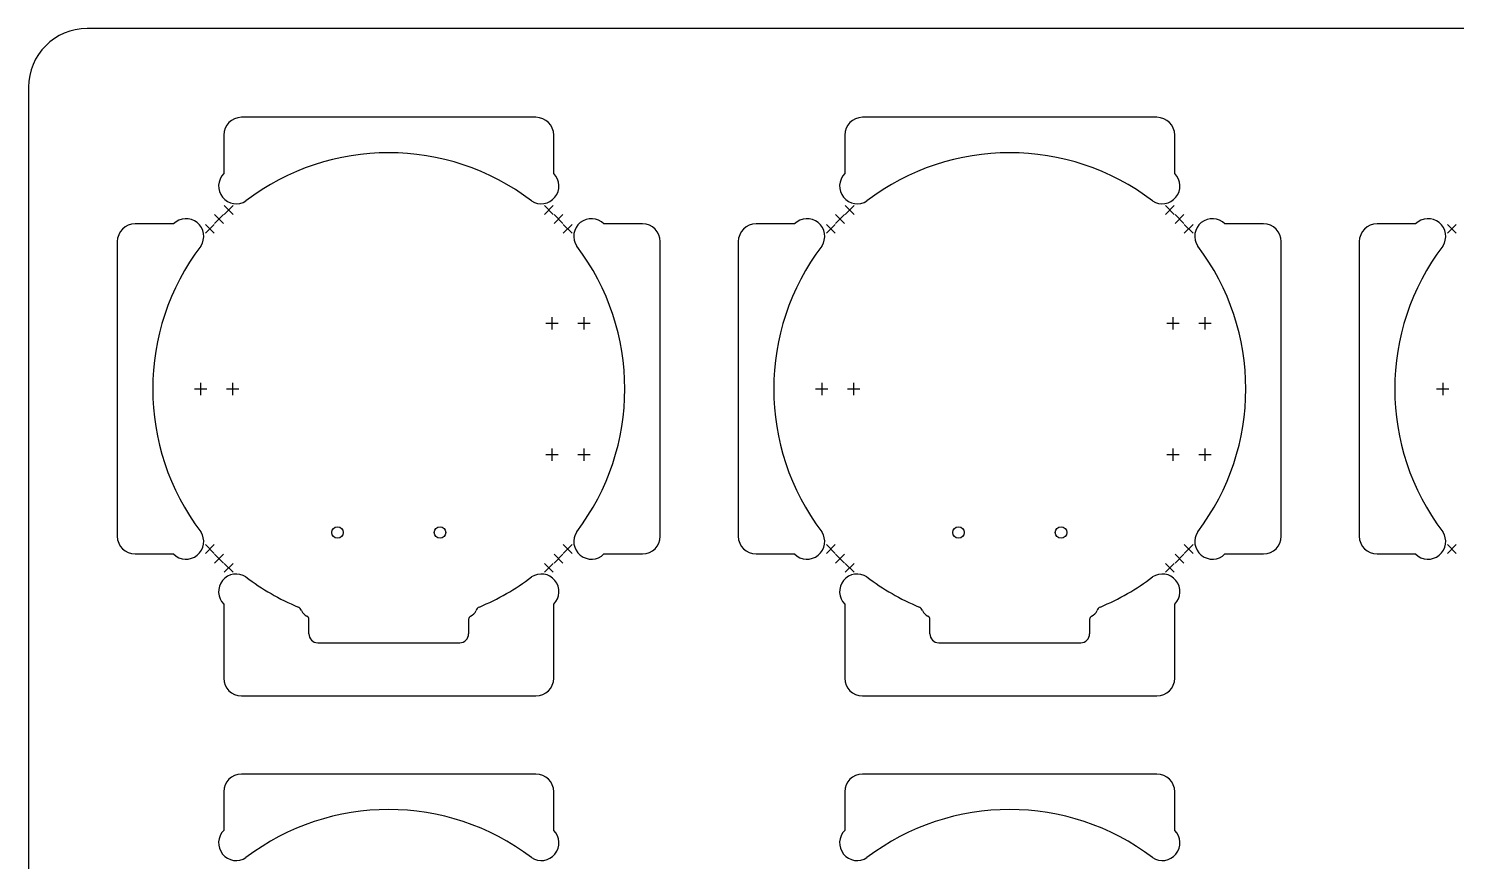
# Model space of a CAD drawing. Extents: x 19 to 200, y -111 to -20.
# Drawn here: x 19.7 to 100.2, y -66.6 to -19.7 of the extents above; entities that cross this region are included whole.
import ezdxf

# ---------------------------------------------------------------- set-up
doc = ezdxf.new("R2010")
doc.units = 0
doc.layers.add('BLACK', color=7, linetype='CONTINUOUS')

msp = doc.modelspace()

# ---------------------------------------------------------------- linework, layer by layer
at = {"layer": 'BLACK', "linetype": 'CONTINUOUS'}
for p, q in [((197, -19.7), (23, -19.7)), ((19.7, -23), (19.7, -94)), ((48.298, -24.7), (31.702, -24.7)), ((83.298, -24.7), (66.702, -24.7)), ((30.702, -25.7), (30.700429, -27.872002)), ((49.299571, -27.872002), (49.298, -25.7)), ((65.702, -25.7), (65.700429, -27.872002)), ((84.299571, -27.872002), (84.298, -25.7)), ((30.729949, -29.669289), (31.229949, -30.169289)), ((31.229949, -29.669289), (30.729949, -30.169289)), ((48.770051, -29.669289), (49.270051, -30.169289)), ((49.270051, -29.669289), (48.770051, -30.169289)), ((65.729949, -29.669289), (66.229949, -30.169289)), ((66.229949, -29.669289), (65.729949, -30.169289)), ((83.770051, -29.669289), (84.270051, -30.169289)), ((84.270051, -29.669289), (83.770051, -30.169289)), ((30.181942, -30.181942), (30.681942, -30.681942)), ((30.681942, -30.181942), (30.181942, -30.681942)), ((49.318058, -30.181942), (49.818058, -30.681942)), ((49.818058, -30.181942), (49.318058, -30.681942)), ((65.181942, -30.181942), (65.681942, -30.681942)), ((65.681942, -30.181942), (65.181942, -30.681942)), ((84.318058, -30.181942), (84.818058, -30.681942)), ((84.818058, -30.181942), (84.318058, -30.681942)), ((27.872002, -30.700429), (25.7, -30.702)), ((29.669289, -30.729949), (30.169289, -31.229949)), ((30.169289, -30.729949), (29.669289, -31.229949)), ((49.830711, -30.729949), (50.330711, -31.229949)), ((50.330711, -30.729949), (49.830711, -31.229949)), ((54.3, -30.702), (52.127998, -30.700429)), ((62.872002, -30.700429), (60.7, -30.702)), ((64.669289, -30.729949), (65.169289, -31.229949)), ((65.169289, -30.729949), (64.669289, -31.229949)), ((84.830711, -30.729949), (85.330711, -31.229949)), ((85.330711, -30.729949), (84.830711, -31.229949)), ((89.3, -30.702), (87.127998, -30.700429)), ((97.872002, -30.700429), (95.7, -30.702)), ((99.669289, -30.729949), (100.169289, -31.229949)), ((100.169289, -30.729949), (99.669289, -31.229949)), ((24.7, -31.702), (24.7, -48.298)), ((55.3, -48.298), (55.3, -31.702)), ((59.7, -31.702), (59.7, -48.298)), ((90.3, -48.298), (90.3, -31.702)), ((94.7, -31.702), (94.7, -48.298)), ((49.2, -35.95), (49.2, -36.65)), ((51, -35.95), (51, -36.65)), ((84.2, -35.95), (84.2, -36.65)), ((86, -35.95), (86, -36.65)), ((48.85, -36.3), (49.55, -36.3)), ((50.65, -36.3), (51.35, -36.3)), ((83.85, -36.3), (84.55, -36.3)), ((85.65, -36.3), (86.35, -36.3)), ((29.05, -40), (29.75, -40)), ((29.4, -39.65), (29.4, -40.35)), ((30.85, -40), (31.55, -40)), ((31.2, -39.65), (31.2, -40.35)), ((64.05, -40), (64.75, -40)), ((64.4, -39.65), (64.4, -40.35)), ((65.85, -40), (66.55, -40)), ((66.2, -39.65), (66.2, -40.35)), ((99.05, -40), (99.75, -40)), ((99.4, -39.65), (99.4, -40.35)), ((49.2, -43.35), (49.2, -44.05)), ((51, -43.35), (51, -44.05)), ((84.2, -43.35), (84.2, -44.05)), ((86, -43.35), (86, -44.05)), ((48.85, -43.7), (49.55, -43.7)), ((50.65, -43.7), (51.35, -43.7)), ((83.85, -43.7), (84.55, -43.7)), ((85.65, -43.7), (86.35, -43.7)), ((29.669289, -48.770051), (30.169289, -49.270051)), ((30.169289, -48.770051), (29.669289, -49.270051)), ((49.830711, -48.770051), (50.330711, -49.270051)), ((50.330711, -48.770051), (49.830711, -49.270051)), ((64.669289, -48.770051), (65.169289, -49.270051)), ((65.169289, -48.770051), (64.669289, -49.270051)), ((84.830711, -48.770051), (85.330711, -49.270051)), ((85.330711, -48.770051), (84.830711, -49.270051)), ((99.669289, -48.770051), (100.169289, -49.270051)), ((100.169289, -48.770051), (99.669289, -49.270051)), ((25.7, -49.298), (27.872002, -49.299571)), ((30.181942, -49.318058), (30.681942, -49.818058)), ((30.681942, -49.318058), (30.181942, -49.818058)), ((30.729949, -49.830711), (31.229949, -50.330711)), ((31.229949, -49.830711), (30.729949, -50.330711)), ((48.770051, -49.830711), (49.270051, -50.330711)), ((49.270051, -49.830711), (48.770051, -50.330711)), ((49.318058, -49.318058), (49.818058, -49.818058)), ((49.818058, -49.318058), (49.318058, -49.818058)), ((52.127998, -49.299571), (54.3, -49.298)), ((60.7, -49.298), (62.872002, -49.299571)), ((65.181942, -49.318058), (65.681942, -49.818058)), ((65.681942, -49.318058), (65.181942, -49.818058)), ((65.729949, -49.830711), (66.229949, -50.330711)), ((66.229949, -49.830711), (65.729949, -50.330711)), ((83.770051, -49.830711), (84.270051, -50.330711)), ((84.270051, -49.830711), (83.770051, -50.330711)), ((84.318058, -49.318058), (84.818058, -49.818058)), ((84.818058, -49.318058), (84.318058, -49.818058)), ((87.127998, -49.299571), (89.3, -49.298)), ((95.7, -49.298), (97.872002, -49.299571)), ((30.700429, -52.127998), (30.702, -56.3)), ((49.298, -56.3), (49.299571, -52.127998)), ((65.700429, -52.127998), (65.702, -56.3)), ((84.298, -56.3), (84.299571, -52.127998)), ((35.5, -53.8), (35.5, -52.980978)), ((44.5, -52.980978), (44.5, -53.8)), ((70.5, -53.8), (70.5, -52.980978)), ((79.5, -52.980978), (79.5, -53.8)), ((36, -54.3), (44, -54.3)), ((71, -54.3), (79, -54.3)), ((31.702, -57.3), (48.298, -57.3)), ((66.702, -57.3), (83.298, -57.3)), ((48.298, -61.7), (31.702, -61.7)), ((83.298, -61.7), (66.702, -61.7)), ((30.702, -62.7), (30.700429, -64.872002)), ((49.299571, -64.872002), (49.298, -62.7)), ((65.702, -62.7), (65.700429, -64.872002)), ((84.299571, -64.872002), (84.298, -62.7))]:
    msp.add_line(p, q, dxfattribs=at)
at = {"layer": 'BLACK'}
for centre in [(37.11, -48.09), (42.89, -48.09), (72.11, -48.09), (77.89, -48.09)]:
    msp.add_circle(centre, 0.325, dxfattribs=at)
for centre, radius, start, end in [((23, -23), 3.3, 90, 180), ((31.702, -25.7), 1, 90, 180), ((48.298, -25.7), 1, 0, 90), ((66.702, -25.7), 1, 90, 180), ((83.298, -25.7), 1, 0, 90), ((40, -40), 13.303611, 52.77605661, 127.22394339), ((75, -40), 13.303611, 52.77605661, 127.22394339), ((31.404214, -28.575786), 0.995301, -224.99995929, -56.59222858), ((48.595788, -28.575788), 0.995302, -123.40793092, 45.00012212), ((66.404214, -28.575786), 0.995301, -224.99995929, -56.59222858), ((83.595788, -28.575788), 0.995302, -123.40793092, 45.00012212), ((28.575788, -31.404212), 0.995302, -33.40793092, 135.00012212), ((51.424214, -31.404214), 0.995301, -314.99995929, -146.59222858), ((63.575788, -31.404212), 0.995302, -33.40793092, 135.00012212), ((86.424214, -31.404214), 0.995301, -314.99995929, -146.59222858), ((98.575788, -31.404212), 0.995302, -33.40793092, 135.00012212), ((25.7, -31.702), 1, 90, 180), ((54.3, -31.702), 1, 0, 90), ((60.7, -31.702), 1, 90, 180), ((89.3, -31.702), 1, 0, 90), ((95.7, -31.702), 1, 90, 180), ((40, -40), 13.303611, -217.22394339, -142.77605661), ((40, -40), 13.303611, -37.22394339, 37.22394339), ((75, -40), 13.303611, -217.22394339, -142.77605661), ((75, -40), 13.303611, -37.22394339, 37.22394339), ((110, -40), 13.303611, -217.22394339, -142.77605661), ((28.575786, -48.595786), 0.995301, -134.99995929, 33.40777142), ((51.424212, -48.595788), 0.995302, -213.40793092, -44.99987788), ((63.575786, -48.595786), 0.995301, -134.99995929, 33.40777142), ((86.424212, -48.595788), 0.995302, -213.40793092, -44.99987788), ((98.575786, -48.595786), 0.995301, -134.99995929, 33.40777142), ((25.7, -48.298), 1, -180, -90), ((54.3, -48.298), 1, -90, 0), ((60.7, -48.298), 1, -180, -90), ((89.3, -48.298), 1, -90, 0), ((95.7, -48.298), 1, -180, -90), ((31.404212, -51.424212), 0.995302, -303.40793092, -134.99987788), ((40, -40), 13.306641, -127.22394285, -112.57946624), ((40, -40), 13.306641, -67.42053376, -52.77605715), ((48.595786, -51.424214), 0.995301, -44.99995929, 123.40777142), ((66.404212, -51.424212), 0.995302, -303.40793092, -134.99987788), ((75, -40), 13.306641, -127.22394285, -112.57946624), ((75, -40), 13.306641, -67.42053376, -52.77605715), ((83.595786, -51.424214), 0.995301, -44.99995929, 123.40777142), ((34.7999, -52.5589), 0.286991, 13.57505171, 71.55065693), ((45.2001, -52.5589), 0.287003, 108.44934307, 166.42494829), ((69.7999, -52.5589), 0.286991, 13.57505171, 71.55065693), ((80.2001, -52.5589), 0.287003, 108.44934307, 166.42494829), ((35.7001, -52.1809), 0.694542, -153.43291976, -116.56951518), ((35.3, -52.981), 0.200019, 0.00630254, 63.43763902), ((44.7001, -52.981), 0.2001, 116.58797681, 179.99370061), ((44.3001, -52.1811), 0.694283, -63.43786446, -26.55969976), ((70.7001, -52.1809), 0.694542, -153.43291976, -116.56951518), ((70.3, -52.981), 0.200019, 0.00630254, 63.43763902), ((79.7001, -52.981), 0.2001, 116.58797681, 179.99370061), ((79.3001, -52.1811), 0.694283, -63.43786446, -26.55969976), ((36, -53.8), 0.5, -180, -90), ((44, -53.8), 0.5, -90, 0), ((71, -53.8), 0.5, -180, -90), ((79, -53.8), 0.5, -90, 0), ((31.702, -56.3), 1, -180, -90), ((48.298, -56.3), 1, -90, 0), ((66.702, -56.3), 1, -180, -90), ((83.298, -56.3), 1, -90, 0), ((31.702, -62.7), 1, 90, 180), ((48.298, -62.7), 1, 0, 90), ((66.702, -62.7), 1, 90, 180), ((83.298, -62.7), 1, 0, 90), ((40, -77), 13.303611, 52.77605661, 127.22394339), ((75, -77), 13.303611, 52.77605661, 127.22394339), ((31.404214, -65.575786), 0.995301, -224.99995929, -56.59222858), ((48.595788, -65.575788), 0.995302, -123.40793092, 45.00012212), ((66.404214, -65.575786), 0.995301, -224.99995929, -56.59222858), ((83.595788, -65.575788), 0.995302, -123.40793092, 45.00012212)]:
    msp.add_arc(centre, radius, start, end, dxfattribs=at)

doc.saveas('drawing.dxf')
